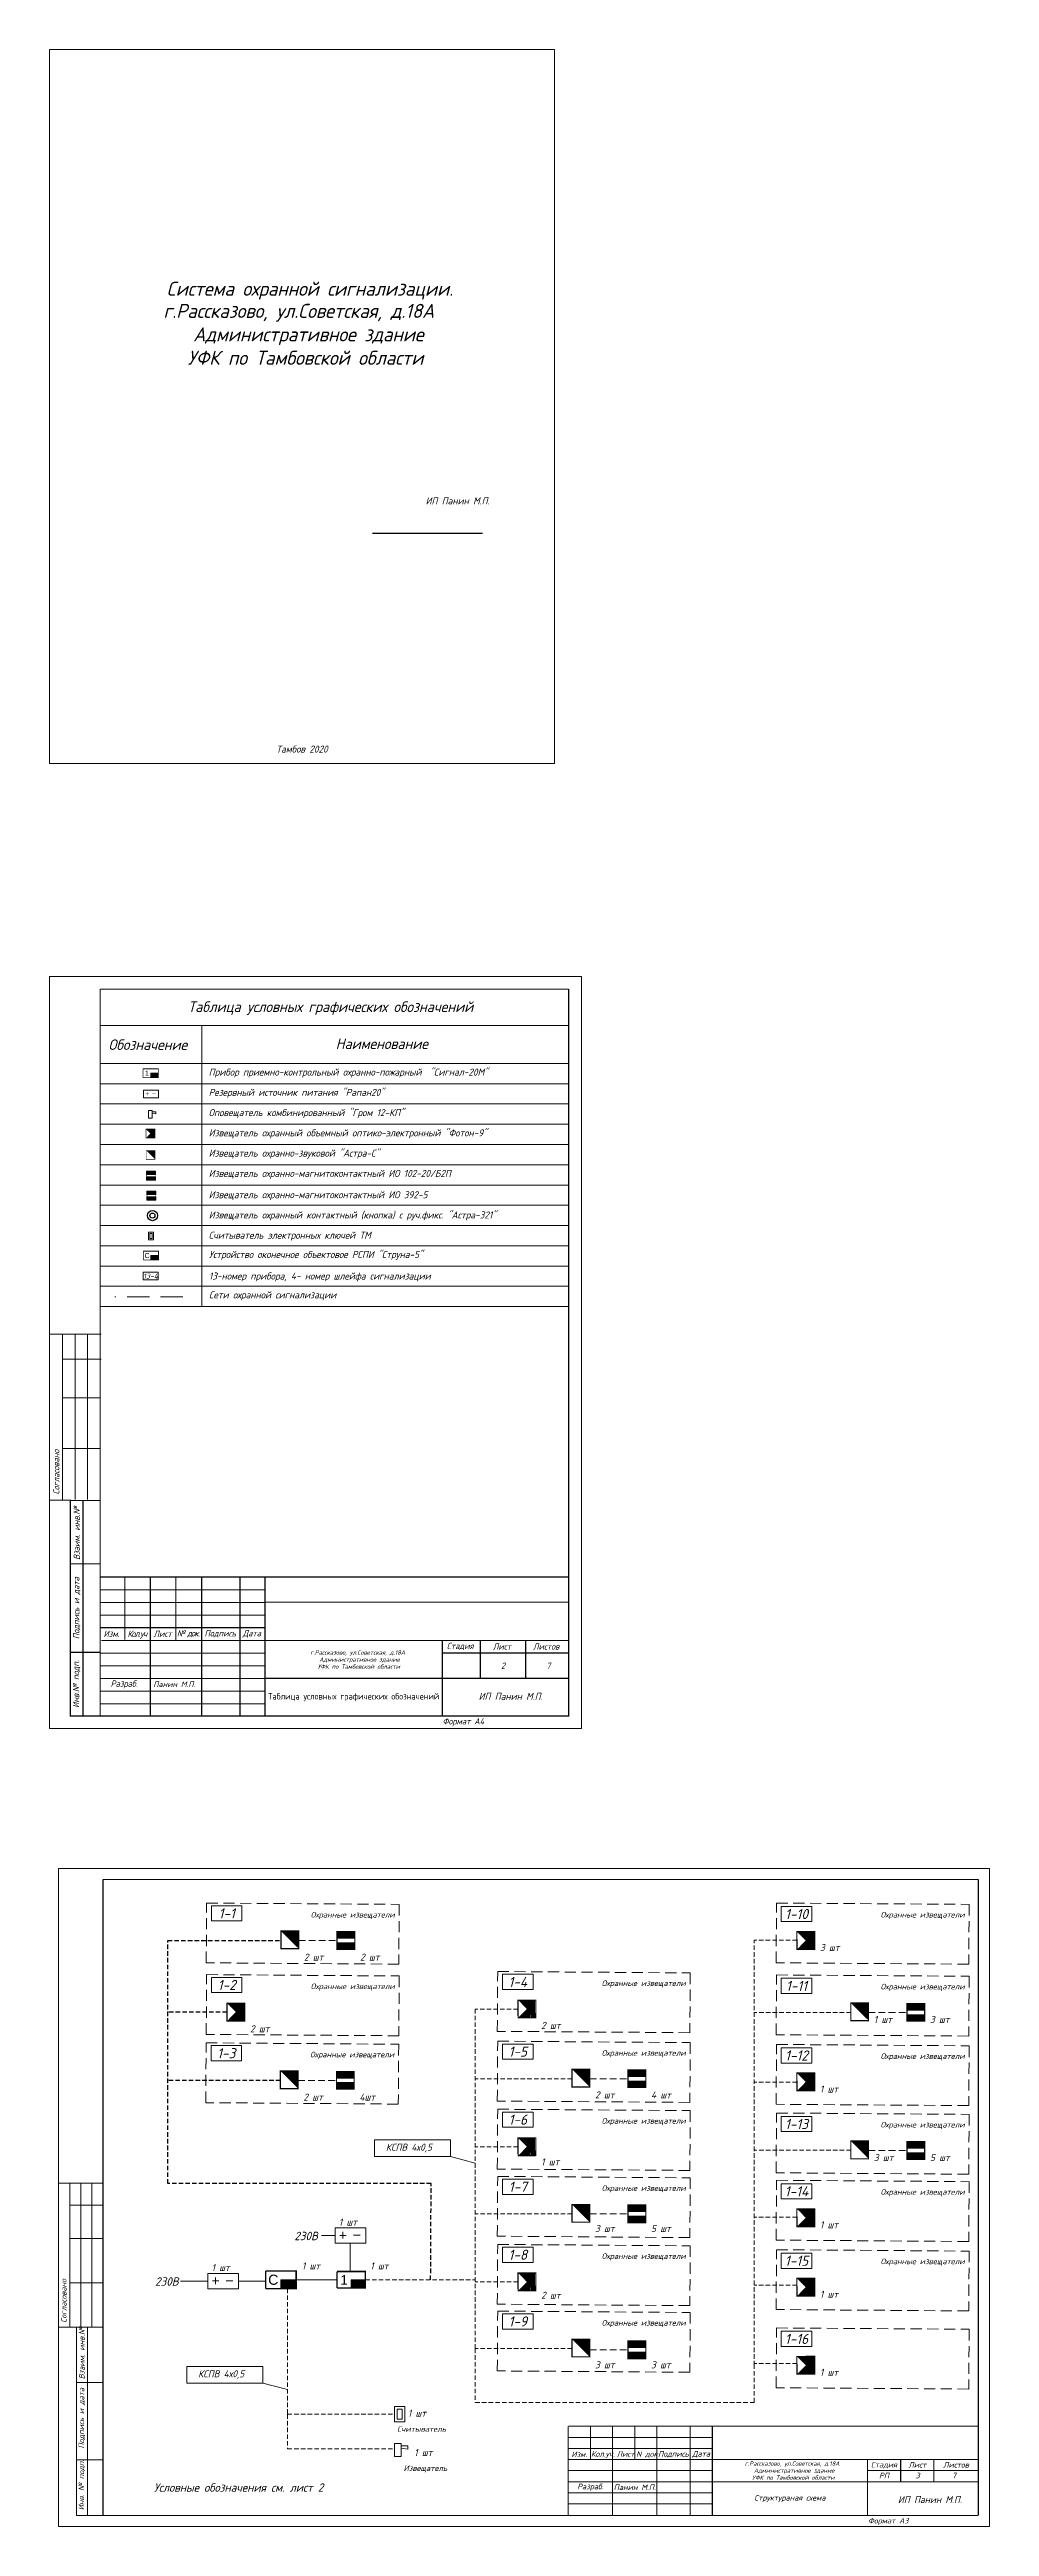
# Model space of a CAD drawing. Header units: inches. Extents: x 859 to 3210, y 393 to 1752.
# Drawn here: x 3073.6 to 3207.2, y 1399.9 to 1752 of the extents above; entities that cross this region are included whole.
import ezdxf

# ---------------------------------------------------------------- set-up
doc = ezdxf.new("R2010")
doc.units = ezdxf.units.IN
doc.header["$MEASUREMENT"] = 0
for name, pattern in [('Caddy_Solid', [0]), ('HIDDEN2', [4.7625, 3.175, -1.5875]), ('НЕВИДИМАЯ', [9.525, 6.35, -3.175])]:
    doc.linetypes.add(name, pattern=pattern)
doc.layers.get('0').transparency = 0.7
doc.layers.add('DESC', color=7, linetype='Continuous')
doc.layers.add('LINK', color=9, linetype='Continuous')
doc.styles.get("Standard").update_dxf_attribs({"font": 'GOST_Common Italic_0.ttf'})

# ---------------------------------------------------------------- blocks, each defined once
blk = doc.blocks.new('Объем')
at = {"const_width": 0.2}
blk.add_lwpolyline([(0, 0), (0, 3), (3, 3), (3, 0)], close=True, dxfattribs=at)
for points in [[(0.21, 2.94), (0.21, 0.09)], [(0.41, 2.94), (0.41, 0.09)], [(0.61, 2.94), (0.61, 0.09)], [(0.8, 2.94), (0.8, 0.09)], [(1.01, 2.94), (1.01, 0.09)], [(1.21, 2.94), (1.21, 0.09)], [(1.39, 1.52), (2.81, 2.97)], [(1.39, 2.94), (1.39, 0.09)], [(1.39, 1.48), (2.82, 0.03)], [(1.56, 2.93), (1.56, 1.76)], [(1.56, 0.09), (1.56, 1.25)], [(1.74, 0.06), (1.74, 1.05)], [(1.76, 2.94), (1.76, 1.94)], [(1.94, 2.95), (1.94, 2.15)], [(1.94, 0.06), (1.94, 0.87)], [(2.13, 2.93), (2.13, 2.33)], [(2.13, 0.05), (2.13, 0.66)], [(2.3, 2.93), (2.3, 2.52)], [(2.31, 0.06), (2.31, 0.48)], [(2.49, 2.94), (2.49, 2.7)], [(2.49, 0.07), (2.49, 0.29)]]:
    blk.add_lwpolyline(points, dxfattribs=at)
blk = doc.blocks.new('Звуковой')
blk.add_lwpolyline([(0.1, 2.9, 0, 4, 0), (1.5, 1.51, 4, 4, 0)], format="xyseb")
at = {"const_width": 0.2}
blk.add_lwpolyline([(0, 0), (0, 3), (3, 3), (3, 0)], close=True, dxfattribs=at)

msp = doc.modelspace()

# ---------------------------------------------------------------- hatches: boundary and pattern name
at = {"layer": 'DESC'}
for points in [[(3088.02, 1606.48), (3088.02, 1605.85), (3089.1, 1605.85), (3089.1, 1606.48)], [(3088.05, 1580.56), (3088.05, 1579.93), (3089.13, 1579.93), (3089.13, 1580.56)]]:
    msp.add_hatch(color=0, dxfattribs=at).paths.add_polyline_path(points)
at = {"layer": 'DESC', "lineweight": 15}
h = msp.add_hatch(color=0, dxfattribs=at)
h.dxf.hatch_style = 1
h.paths.add_polyline_path([(3087.44, 1591.76), (3087.44, 1591.29), (3088.7, 1591.29), (3088.7, 1591.76)])
h.paths.add_polyline_path([(3088.7, 1592.08), (3088.7, 1592.55), (3087.44, 1592.55), (3087.44, 1592.08)])
h = msp.add_hatch(color=0, dxfattribs=at)
h.dxf.hatch_style = 1
h.paths.add_polyline_path([(3087.49, 1588.92), (3087.49, 1588.45), (3088.75, 1588.45), (3088.75, 1588.92)])
h.paths.add_polyline_path([(3088.75, 1589.24), (3088.75, 1589.71), (3087.49, 1589.71), (3087.49, 1589.24)])
h = msp.add_hatch(color=0, dxfattribs=at)
h.dxf.hatch_style = 1
h.paths.add_polyline_path([(3114.51, 1482.87), (3114.51, 1481.94), (3117.03, 1481.94), (3117.03, 1482.87)])
h.paths.add_polyline_path([(3117.03, 1483.52), (3117.03, 1484.45), (3114.51, 1484.45), (3114.51, 1483.52)])
h = msp.add_hatch(color=0, dxfattribs=at)
h.dxf.hatch_style = 1
h.paths.add_polyline_path([(3195.51, 1472.65), (3195.51, 1471.72), (3198.03, 1471.72), (3198.03, 1472.65)])
h.paths.add_polyline_path([(3198.03, 1473.3), (3198.03, 1474.24), (3195.51, 1474.24), (3195.51, 1473.3)])
h = msp.add_hatch(color=0, dxfattribs=at)
h.dxf.hatch_style = 1
h.paths.add_polyline_path([(3155.87, 1463.22), (3155.87, 1462.29), (3158.39, 1462.29), (3158.39, 1463.22)])
h.paths.add_polyline_path([(3158.39, 1463.87), (3158.39, 1464.81), (3155.87, 1464.81), (3155.87, 1463.87)])
h = msp.add_hatch(color=0, dxfattribs=at)
h.dxf.hatch_style = 1
h.paths.add_polyline_path([(3114.43, 1462.99), (3114.43, 1462.05), (3116.95, 1462.05), (3116.95, 1462.99)])
h.paths.add_polyline_path([(3116.95, 1463.64), (3116.95, 1464.57), (3114.43, 1464.57), (3114.43, 1463.64)])
h = msp.add_hatch(color=0, dxfattribs=at)
h.dxf.hatch_style = 1
h.paths.add_polyline_path([(3195.51, 1453.02), (3195.51, 1452.08), (3198.03, 1452.08), (3198.03, 1453.02)])
h.paths.add_polyline_path([(3198.03, 1453.67), (3198.03, 1454.6), (3195.51, 1454.6), (3195.51, 1453.67)])
h = msp.add_hatch(color=0, dxfattribs=at)
h.dxf.hatch_style = 1
h.paths.add_polyline_path([(3155.87, 1444), (3155.87, 1443.07), (3158.39, 1443.07), (3158.39, 1444)])
h.paths.add_polyline_path([(3158.39, 1444.65), (3158.39, 1445.59), (3155.87, 1445.59), (3155.87, 1444.65)])
for points in [[(3106.53, 1434.96), (3106.53, 1433.7), (3108.69, 1433.7), (3108.69, 1434.96)], [(3116.52, 1434.96), (3116.52, 1433.78), (3118.54, 1433.78), (3118.54, 1434.96)]]:
    msp.add_hatch(color=0, dxfattribs=at).paths.add_polyline_path(points)
h = msp.add_hatch(color=0, dxfattribs=at)
h.dxf.hatch_style = 1
h.paths.add_polyline_path([(3155.87, 1424.68), (3155.87, 1423.74), (3158.39, 1423.74), (3158.39, 1424.68)])
h.paths.add_polyline_path([(3158.39, 1425.33), (3158.39, 1426.26), (3155.87, 1426.26), (3155.87, 1425.33)])

# ---------------------------------------------------------------- linework, layer by layer
at = {"layer": 'DESC', "linetype": 'Caddy_Solid', "lineweight": 15}
for p, q in [((3073.64, 1752), (3073.64, 1650.52)), ((3145.4, 1752), (3073.64, 1752)), ((3145.4, 1650.52), (3145.4, 1752)), ((3073.64, 1650.52), (3145.4, 1650.52))]:
    msp.add_line(p, q, dxfattribs=at)
at = {"layer": 'DESC', "lineweight": 15}
for p, q in [((3073.64, 1513.31), (3073.64, 1620.23)), ((3073.64, 1620.23), (3149.24, 1620.23)), ((3149.24, 1620.23), (3149.24, 1513.31)), ((3147.47, 1590.59), (3147.47, 1547.39)), ((3073.72, 1569.37), (3080.97, 1569.37)), ((3075.5, 1569.37), (3075.5, 1545.86)), ((3077.27, 1569.37), (3077.27, 1545.86)), ((3079.05, 1569.37), (3079.05, 1545.86)), ((3075.5, 1565.82), (3080.97, 1565.82)), ((3075.5, 1560.35), (3080.84, 1560.35)), ((3075.5, 1553.11), (3080.84, 1553.11)), ((3076.68, 1545.81), (3073.73, 1545.81)), ((3149.24, 1513.31), (3073.64, 1513.31)), ((3081.24, 1448.72), (3074.94, 1448.72)), ((3076.51, 1448.72), (3076.51, 1428.25)), ((3078.09, 1448.72), (3078.09, 1428.25)), ((3079.66, 1448.72), (3079.66, 1428.25)), ((3081.24, 1445.57), (3076.51, 1445.57)), ((3081.24, 1440.85), (3076.51, 1440.85)), ((3081.24, 1434.55), (3076.51, 1434.55)), ((3081.24, 1428.25), (3074.94, 1428.25)), ((3077.46, 1428.25), (3077.46, 1401.47)), ((3077.46, 1428.25), (3081.24, 1428.25)), ((3079.03, 1428.25), (3079.03, 1401.47)), ((3077.46, 1420.37), (3081.24, 1420.37)), ((3077.46, 1409.35), (3081.24, 1409.35))]:
    msp.add_line(p, q, dxfattribs=at)
at = {"layer": 'DESC', "color": 0, "lineweight": 15}
for p, q in [((3080.87, 1613.27), (3147.47, 1613.27)), ((3095.27, 1613.27), (3095.27, 1573.31)), ((3147.47, 1613.27), (3147.47, 1590.59)), ((3095.27, 1607.87), (3147.47, 1607.87)), ((3147.47, 1607.09), (3147.47, 1606.61)), ((3080.87, 1604.99), (3147.47, 1604.99)), ((3080.87, 1602.11), (3147.47, 1602.11)), ((3080.87, 1599.23), (3147.47, 1599.23)), ((3080.87, 1596.35), (3147.47, 1596.35)), ((3095.27, 1593.47), (3147.47, 1593.47)), ((3080.87, 1590.59), (3147.47, 1590.59)), ((3080.87, 1587.71), (3147.47, 1587.71)), ((3080.87, 1584.83), (3147.47, 1584.83)), ((3080.87, 1581.95), (3147.47, 1581.95)), ((3080.87, 1579.07), (3147.47, 1579.07)), ((3080.87, 1576.19), (3147.47, 1576.19)), ((3080.87, 1573.31), (3147.47, 1573.31)), ((3130.64, 1452.49), (3134.15, 1451.56)), ((3112.31, 1441.25), (3114.26, 1441.25)), ((3116.38, 1436.14), (3116.38, 1440.17)), ((3092.28, 1434.78), (3096.16, 1434.78)), ((3100.48, 1434.78), (3104.37, 1434.78)), ((3108.69, 1434.96), (3114.5, 1434.96)), ((3108.69, 1434.61), (3108.69, 1434.61)), ((3103.96, 1420.28), (3107.47, 1419.36))]:
    msp.add_line(p, q, dxfattribs=at)
at = {"layer": 'DESC', "color": 0, "linetype": 'HIDDEN2', "lineweight": 15}
msp.add_line((3092.61, 1574.68), (3082.91, 1574.68), dxfattribs=at)
at = {"layer": 'DESC', "color": 7, "lineweight": 15}
for p, q in [((3080.87, 1533.05), (3104.27, 1533.05)), ((3080.87, 1531.25), (3104.27, 1531.25)), ((3080.87, 1522.25), (3104.27, 1522.25)), ((3080.87, 1520.45), (3104.27, 1520.45)), ((3080.87, 1518.65), (3104.27, 1518.65)), ((3080.84, 1516.85), (3104.27, 1516.85)), ((3074.94, 1399.9), (3074.94, 1493.45)), ((3074.94, 1493.45), (3207.24, 1493.45)), ((3207.24, 1493.45), (3207.24, 1399.9)), ((3147.37, 1412.56), (3167.84, 1412.56)), ((3150.52, 1414.14), (3150.52, 1409.41)), ((3156.82, 1414.14), (3156.82, 1409.41)), ((3147.37, 1410.99), (3167.84, 1410.99)), ((3147.37, 1407.84), (3167.84, 1407.84)), ((3147.37, 1406.26), (3167.84, 1406.26)), ((3167.84, 1406.26), (3205.64, 1406.26)), ((3147.37, 1404.69), (3167.84, 1404.69)), ((3147.37, 1403.11), (3167.84, 1403.11)), ((3207.24, 1399.9), (3074.94, 1399.9))]:
    msp.add_line(p, q, dxfattribs=at)
at = {"layer": 'DESC', "color": 7, "linetype": 'Continuous', "lineweight": 15}
for p, q in [((3080.93, 1529.46), (3104.3, 1529.46)), ((3080.93, 1524.02), (3104.2, 1524.02))]:
    msp.add_line(p, q, dxfattribs=at)
at = {"layer": 'DESC', "color": 0, "linetype": 'HIDDEN2', "lineweight": 15, "ltscale": 0.3}
for p, q in [((3109.05, 1483.2), (3114.51, 1483.2)), ((3190.05, 1472.98), (3195.51, 1472.98)), ((3108.98, 1463.31), (3114.43, 1463.31)), ((3150.42, 1463.55), (3155.87, 1463.55)), ((3190.05, 1453.34), (3195.51, 1453.34)), ((3150.42, 1444.33), (3155.87, 1444.33)), ((3150.42, 1425), (3155.87, 1425))]:
    msp.add_line(p, q, dxfattribs=at)
at = {"layer": 'DESC', "color": 0, "linetype": 'HIDDEN2', "lineweight": 15, "ltscale": 0.2}
for p, q in [((3173.79, 1422.79), (3173.79, 1483.23)), ((3179.87, 1483.23), (3173.79, 1483.23)), ((3134.15, 1425.18), (3134.15, 1473.45)), ((3140.23, 1473.45), (3134.15, 1473.45)), ((3187.53, 1472.97), (3173.79, 1472.97)), ((3147.9, 1463.55), (3134.15, 1463.55)), ((3179.87, 1463.07), (3173.79, 1463.07)), ((3140.23, 1453.88), (3134.15, 1453.88)), ((3187.53, 1453.4), (3173.79, 1453.4)), ((3147.9, 1444.33), (3134.15, 1444.33)), ((3179.87, 1443.85), (3173.79, 1443.85)), ((3107.47, 1433.7), (3107.47, 1415.85)), ((3118.54, 1434.96), (3134.15, 1434.96)), ((3140.23, 1434.66), (3134.15, 1434.66)), ((3179.87, 1434.18), (3173.79, 1434.18)), ((3147.9, 1425.18), (3134.15, 1425.18)), ((3134.15, 1425.18), (3134.15, 1417.54)), ((3179.87, 1423.08), (3173.79, 1423.08)), ((3173.8, 1417.54), (3173.79, 1422.79)), ((3107.47, 1415.85), (3122.68, 1415.85)), ((3107.47, 1415.85), (3107.47, 1410.92)), ((3134.15, 1417.54), (3173.8, 1417.54)), ((3107.47, 1410.92), (3122.68, 1410.92))]:
    msp.add_line(p, q, dxfattribs=at)
at = {"layer": 'DESC', "lineweight": 15}
msp.add_lwpolyline([(3147.44, 1618.43, 0.18, 0.18, 0), (3147.44, 1515.11, 0.18, 0.18, 0), (3076.61, 1515.11, 0.18, 0.18, 0), (3076.61, 1545.79, 0, 0, 0)], format="xyseb", dxfattribs=at)
for points, const_width in [([(3080.84, 1515.11), (3080.84, 1618.43)], 0.18), ([(3076.53, 1545.74), (3080.93, 1545.74)], 0.18), ([(3078.41, 1515.14), (3078.41, 1545.79)], 0.18), ([(3076.61, 1536.74), (3080.93, 1536.74)], 0.18), ([(3076.61, 1524.14), (3080.93, 1524.14)], 0.18), ([(3077.46, 1401.47), (3081.24, 1401.47)], 0.158)]:
    msp.add_lwpolyline(points, dxfattribs=dict(at, const_width=const_width))
at = {"layer": 'DESC', "color": 0, "lineweight": 15}
for points, const_width in [([(3080.84, 1618.43), (3147.44, 1618.43)], 0.18), ([(3086.94, 1607.11), (3086.94, 1605.85)], 0.108), ([(3086.94, 1607.11), (3089.1, 1607.11), (3089.1, 1605.85), (3086.94, 1605.85)], 0.108), ([(3087.44, 1592.55), (3088.7, 1592.55), (3088.7, 1591.29), (3087.44, 1591.29), (3087.44, 1592.55)], 0.084), ([(3087.49, 1589.71), (3088.75, 1589.71), (3088.75, 1588.45), (3087.49, 1588.45), (3087.49, 1589.71)], 0.084), ([(3086.97, 1581.19), (3086.97, 1579.93)], 0.108), ([(3086.97, 1581.19), (3089.13, 1581.19), (3089.13, 1579.93), (3086.97, 1579.93)], 0.108), ([(3114.51, 1484.45), (3117.03, 1484.45), (3117.03, 1481.94), (3114.51, 1481.94), (3114.51, 1484.45)], 0.168), ([(3195.51, 1474.24), (3198.03, 1474.24), (3198.03, 1471.72), (3195.51, 1471.72), (3195.51, 1474.24)], 0.168), ([(3155.87, 1464.81), (3158.39, 1464.81), (3158.39, 1462.29), (3155.87, 1462.29), (3155.87, 1464.81)], 0.168), ([(3114.43, 1464.57), (3116.95, 1464.57), (3116.95, 1462.05), (3114.43, 1462.05), (3114.43, 1464.57)], 0.168), ([(3195.51, 1454.6), (3198.03, 1454.6), (3198.03, 1452.08), (3195.51, 1452.08), (3195.51, 1454.6)], 0.168), ([(3155.87, 1445.59), (3158.39, 1445.59), (3158.39, 1443.07), (3155.87, 1443.07), (3155.87, 1445.59)], 0.168), ([(3104.37, 1436.22), (3104.37, 1433.7)], 0.216), ([(3104.37, 1436.22), (3108.69, 1436.22), (3108.69, 1433.7), (3104.37, 1433.7)], 0.216), ([(3114.5, 1436.14), (3114.5, 1433.78)], 0.202), ([(3114.5, 1436.14), (3118.54, 1436.14), (3118.54, 1433.78), (3114.5, 1433.78)], 0.202), ([(3155.87, 1426.26), (3158.39, 1426.26), (3158.39, 1423.74), (3155.87, 1423.74), (3155.87, 1426.26)], 0.168)]:
    msp.add_lwpolyline(points, dxfattribs=dict(at, const_width=const_width))
for points in [[(3095.27, 1607.87), (3080.84, 1607.87)], [(3089.1, 1606.48), (3088.02, 1606.48)], [(3088.02, 1606.48), (3088.02, 1605.85)], [(3088.02, 1605.85), (3088.02, 1605.85)], [(3087.69, 1601.19), (3087.69, 1600.11), (3088.23, 1600.11), (3088.23, 1601.19), (3087.69, 1601.19)], [(3088.23, 1600.98), (3088.77, 1600.98)], [(3088.23, 1600.98), (3088.23, 1600.8), (3088.77, 1600.71)], [(3088.77, 1600.98), (3088.77, 1600.71)], [(3095.27, 1593.47), (3080.84, 1593.47)], [(3087.7, 1583.88), (3088.42, 1583.88), (3088.42, 1582.8), (3087.7, 1582.8), (3087.7, 1583.88)], [(3087.88, 1583.7), (3088.24, 1583.7), (3088.24, 1582.98), (3087.88, 1582.98), (3087.88, 1583.7)], [(3088.05, 1582.81), (3088.05, 1582.81)], [(3086.93, 1578.18), (3089.09, 1578.18), (3089.09, 1577.1), (3086.93, 1577.1), (3086.93, 1578.18)], [(3089.13, 1580.56), (3088.05, 1580.56)], [(3088.05, 1580.56), (3088.05, 1579.93)], [(3088.05, 1579.93), (3088.05, 1579.93)], [(3096.67, 1488.13), (3100.99, 1488.13), (3100.99, 1485.97), (3096.67, 1485.97), (3096.67, 1488.13)], [(3177.65, 1488.04), (3181.97, 1488.04), (3181.97, 1485.88), (3177.65, 1485.88), (3177.65, 1488.04)], [(3096.67, 1477.95), (3100.99, 1477.95), (3100.99, 1475.79), (3096.67, 1475.79), (3096.67, 1477.95)], [(3138.04, 1478.39), (3142.36, 1478.39), (3142.36, 1476.23), (3138.04, 1476.23), (3138.04, 1478.39)], [(3177.65, 1477.82), (3181.97, 1477.82), (3181.97, 1475.66), (3177.65, 1475.66), (3177.65, 1477.82)], [(3138.04, 1468.48), (3142.36, 1468.48), (3142.36, 1466.32), (3138.04, 1466.32), (3138.04, 1468.48)], [(3096.6, 1468.25), (3100.92, 1468.25), (3100.92, 1466.09), (3096.6, 1466.09), (3096.6, 1468.25)], [(3177.65, 1467.93), (3181.97, 1467.93), (3181.97, 1465.77), (3177.65, 1465.77), (3177.65, 1467.93)], [(3138.04, 1458.81), (3142.36, 1458.81), (3142.36, 1456.65), (3138.04, 1456.65), (3138.04, 1458.81)], [(3177.65, 1458.18), (3181.97, 1458.18), (3181.97, 1456.02), (3177.65, 1456.02), (3177.65, 1458.18)], [(3138.04, 1449.27), (3142.36, 1449.27), (3142.36, 1447.11), (3138.04, 1447.11), (3138.04, 1449.27)], [(3177.65, 1448.62), (3181.97, 1448.62), (3181.97, 1446.46), (3177.65, 1446.46), (3177.65, 1448.62)], [(3138.04, 1439.6), (3142.36, 1439.6), (3142.36, 1437.44), (3138.04, 1437.44), (3138.04, 1439.6)], [(3177.65, 1438.75), (3181.97, 1438.75), (3181.97, 1436.59), (3177.65, 1436.59), (3177.65, 1438.75)], [(3108.69, 1434.96), (3106.53, 1434.96)], [(3106.53, 1434.96), (3106.53, 1433.7)], [(3106.53, 1433.7), (3106.53, 1433.7)], [(3118.54, 1434.96), (3116.52, 1434.96)], [(3116.52, 1434.96), (3116.52, 1433.78)], [(3116.52, 1433.78), (3116.52, 1433.78)], [(3138.04, 1430.12), (3142.36, 1430.12), (3142.36, 1427.96), (3138.04, 1427.96), (3138.04, 1430.12)], [(3177.65, 1427.64), (3181.97, 1427.64), (3181.97, 1425.48), (3177.65, 1425.48), (3177.65, 1427.64)], [(3122.68, 1416.93), (3124.12, 1416.93), (3124.12, 1414.77), (3122.68, 1414.77), (3122.68, 1416.93)], [(3123.05, 1416.57), (3123.77, 1416.57), (3123.77, 1415.13), (3123.05, 1415.13), (3123.05, 1416.57)], [(3122.68, 1411.71), (3122.68, 1409.84), (3123.62, 1409.84), (3123.62, 1411.71), (3122.68, 1411.71)], [(3123.62, 1411.35), (3124.55, 1411.35)], [(3123.62, 1411.35), (3123.62, 1411.04), (3124.55, 1410.88)], [(3124.55, 1411.35), (3124.55, 1410.88)]]:
    msp.add_lwpolyline(points, dxfattribs=at)
for points in [[(3086.98, 1603), (3089.14, 1603), (3089.14, 1604.08), (3086.98, 1604.08)], [(3087.44, 1592.55), (3088.7, 1592.55), (3088.7, 1592.08), (3087.44, 1592.08)], [(3088.7, 1591.29), (3087.44, 1591.29), (3087.44, 1591.76), (3088.7, 1591.76)], [(3087.49, 1589.71), (3088.75, 1589.71), (3088.75, 1589.24), (3087.49, 1589.24)], [(3088.75, 1588.45), (3087.49, 1588.45), (3087.49, 1588.92), (3088.75, 1588.92)], [(3114.51, 1484.45), (3117.03, 1484.45), (3117.03, 1483.52), (3114.51, 1483.52)], [(3117.03, 1481.94), (3114.51, 1481.94), (3114.51, 1482.87), (3117.03, 1482.87)], [(3195.51, 1474.24), (3198.03, 1474.24), (3198.03, 1473.3), (3195.51, 1473.3)], [(3198.03, 1471.72), (3195.51, 1471.72), (3195.51, 1472.65), (3198.03, 1472.65)], [(3155.87, 1464.81), (3158.39, 1464.81), (3158.39, 1463.87), (3155.87, 1463.87)], [(3114.43, 1464.57), (3116.95, 1464.57), (3116.95, 1463.64), (3114.43, 1463.64)], [(3116.95, 1462.05), (3114.43, 1462.05), (3114.43, 1462.99), (3116.95, 1462.99)], [(3158.39, 1462.29), (3155.87, 1462.29), (3155.87, 1463.22), (3158.39, 1463.22)], [(3119.84, 1454.85), (3130.64, 1454.85), (3130.64, 1452.49), (3119.84, 1452.49)], [(3195.51, 1454.6), (3198.03, 1454.6), (3198.03, 1453.67), (3195.51, 1453.67)], [(3198.03, 1452.08), (3195.51, 1452.08), (3195.51, 1453.02), (3198.03, 1453.02)], [(3155.87, 1445.59), (3158.39, 1445.59), (3158.39, 1444.65), (3155.87, 1444.65)], [(3158.39, 1443.07), (3155.87, 1443.07), (3155.87, 1444), (3158.39, 1444)], [(3114.26, 1440.17), (3118.58, 1440.17), (3118.58, 1442.33), (3114.26, 1442.33)], [(3096.16, 1433.7), (3100.48, 1433.7), (3100.48, 1435.86), (3096.16, 1435.86)], [(3155.87, 1426.26), (3158.39, 1426.26), (3158.39, 1425.33), (3155.87, 1425.33)], [(3093.16, 1422.65), (3103.96, 1422.65), (3103.96, 1420.28), (3093.16, 1420.28)], [(3158.39, 1423.74), (3155.87, 1423.74), (3155.87, 1424.68), (3158.39, 1424.68)]]:
    msp.add_lwpolyline(points, close=True, dxfattribs=at)
at = {"layer": 'DESC', "color": 0, "linetype": 'НЕВИДИМАЯ', "lineweight": 15}
for points, const_width in [([(3087.28, 1603.56), (3087.77, 1603.56)], 0.072), ([(3087.52, 1603.81), (3087.52, 1603.32)], 0.072), ([(3088.26, 1603.56), (3088.75, 1603.56)], 0.072), ([(3114.87, 1441.28), (3115.84, 1441.28)], 0.144), ([(3115.34, 1441.78), (3115.34, 1440.81)], 0.144), ([(3116.82, 1441.29), (3117.8, 1441.29)], 0.144), ([(3096.77, 1434.81), (3097.75, 1434.81)], 0.144), ([(3097.25, 1435.31), (3097.25, 1434.34)], 0.144), ([(3098.73, 1434.81), (3099.7, 1434.81)], 0.144)]:
    msp.add_lwpolyline(points, dxfattribs=dict(at, const_width=const_width))
at = {"layer": 'DESC', "color": 7, "lineweight": 15}
for points, const_width in [([(3080.87, 1534.85), (3147.44, 1534.85)], 0.18), ([(3087.96, 1534.85), (3087.96, 1515.05)], 0.18), ([(3095.27, 1534.85), (3095.27, 1515.05)], 0.18), ([(3100.7, 1534.81), (3100.7, 1515.11)], 0.18), ([(3104.27, 1534.85), (3104.27, 1515.05)], 0.18), ([(3104.28, 1531.29), (3147.44, 1531.29)], 0.18), ([(3080.87, 1527.65), (3104.27, 1527.65)], 0.18), ([(3129.47, 1525.82), (3129.47, 1515.11)], 0.18), ([(3134.87, 1525.82), (3134.87, 1520.45)], 0.18), ([(3104.27, 1524.05), (3104.27, 1524.05)], 0.072), ([(3129.47, 1524.05), (3147.44, 1524.05)], 0.18), ([(3104.27, 1520.45), (3147.44, 1520.45)], 0.18), ([(3081.24, 1491.88), (3081.24, 1401.47), (3205.66, 1401.47)], 0.158), ([(3205.66, 1491.88), (3081.24, 1491.88)], 0.158), ([(3205.66, 1401.47), (3205.66, 1491.88)], 0.158), ([(3147.37, 1414.14), (3147.37, 1401.54)], 0.158), ([(3147.37, 1414.14), (3205.64, 1414.14)], 0.158), ([(3153.67, 1414.14), (3153.67, 1401.47)], 0.158), ([(3159.97, 1414.14), (3159.97, 1401.54)], 0.158), ([(3164.69, 1414.14), (3164.69, 1401.54)], 0.158), ([(3167.84, 1414.14), (3167.84, 1401.54)], 0.158), ([(3147.37, 1409.41), (3205.64, 1409.41)], 0.158), ([(3189.89, 1401.47), (3189.89, 1409.41)], 0.158), ([(3194.62, 1406.26), (3194.62, 1409.41)], 0.158), ([(3199.34, 1406.26), (3199.34, 1409.41)], 0.158), ([(3189.89, 1407.84), (3205.64, 1407.84)], 0.158)]:
    msp.add_lwpolyline(points, dxfattribs=dict(at, const_width=const_width))
at = {"layer": 'DESC', "color": 7, "linetype": 'Continuous', "lineweight": 15, "const_width": 0.18}
for points in [[(3084.35, 1525.95), (3084.35, 1534.85)], [(3091.59, 1525.84), (3091.59, 1534.85)], [(3081, 1525.84), (3147.44, 1525.84)]]:
    msp.add_lwpolyline(points, dxfattribs=at)
at = {"layer": 'DESC', "linetype": 'Continuous', "lineweight": 15, "const_width": 0.18}
msp.add_lwpolyline([(3141.32, 1525.84), (3141.32, 1520.45)], dxfattribs=at)
at = {"layer": 'DESC', "color": 0, "linetype": 'HIDDEN2', "lineweight": 15, "ltscale": 0.5}
for points in [[(3095.97, 1488.52), (3123.34, 1488.33), (3123.29, 1479.83), (3095.92, 1480.02)], [(3176.97, 1488.52), (3204.35, 1488.33), (3204.29, 1479.83), (3176.92, 1480.02)], [(3095.97, 1478.34), (3123.34, 1478.15), (3123.29, 1469.65), (3095.92, 1469.84)], [(3137.34, 1478.78), (3164.71, 1478.59), (3164.65, 1470.09), (3137.28, 1470.28)], [(3176.97, 1478.3), (3204.35, 1478.11), (3204.29, 1469.61), (3176.92, 1469.8)], [(3095.9, 1468.64), (3123.27, 1468.45), (3123.21, 1459.94), (3095.84, 1460.14)], [(3137.34, 1468.88), (3164.71, 1468.68), (3164.65, 1460.18), (3137.28, 1460.37)], [(3176.97, 1468.42), (3204.35, 1468.22), (3204.29, 1459.72), (3176.92, 1459.91)], [(3137.34, 1459.21), (3164.71, 1459.01), (3164.65, 1450.51), (3137.28, 1450.7)], [(3176.97, 1458.67), (3204.35, 1458.48), (3204.29, 1449.97), (3176.92, 1450.17)], [(3137.34, 1449.66), (3164.71, 1449.46), (3164.65, 1440.96), (3137.28, 1441.16)], [(3176.97, 1449.11), (3204.35, 1448.91), (3204.29, 1440.41), (3176.92, 1440.6)], [(3137.34, 1439.99), (3164.71, 1439.79), (3164.65, 1431.29), (3137.28, 1431.49)], [(3176.97, 1439.24), (3204.35, 1439.04), (3204.29, 1430.54), (3176.92, 1430.73)], [(3137.34, 1430.51), (3164.71, 1430.32), (3164.65, 1421.82), (3137.28, 1422.01)], [(3176.97, 1428.12), (3204.35, 1427.93), (3204.29, 1419.43), (3176.92, 1419.62)]]:
    msp.add_lwpolyline(points, close=True, dxfattribs=at)
at = {"layer": 'DESC', "color": 0, "linetype": 'Continuous'}
for radius in [0.72, 0.36]:
    msp.add_circle((3088.27, 1586.24), radius, dxfattribs=at)
at = {"layer": 'LINK', "color": 0}
msp.add_line((3119.53, 1683.23), (3135.2, 1683.23), dxfattribs=at)
at = {"layer": 'LINK', "color": 0, "linetype": 'HIDDEN2', "ltscale": 0.2}
for p, q in [((3090.45, 1448.64), (3090.45, 1483.19)), ((3090.45, 1483.19), (3106.53, 1483.19)), ((3098.87, 1473.01), (3090.45, 1473.01)), ((3106.46, 1463.31), (3090.45, 1463.31)), ((3127.88, 1448.64), (3090.45, 1448.64)), ((3127.81, 1434.96), (3127.88, 1448.64))]:
    msp.add_line(p, q, dxfattribs=at)

# ---------------------------------------------------------------- block references
at = {"layer": 'DESC', "color": 0}
for name, p, xscale, yscale, zscale, rotation in [('Объем', (3088.62, 1597.28), -0.4199760000000506, 0.4199760000000061, 0.4199760000000001, 0.05815664228504325), ('Звуковой', (3087.38, 1595.5), 0.4199975999999516, 0.4199975999999516, 0.4199975999999516, 270)]:
    msp.add_blockref(name, p, dxfattribs=dict(at, xscale=xscale, yscale=yscale, zscale=zscale, rotation=rotation))
at = {"layer": 'DESC', "color": 0, "lineweight": 15}
for name, p, xscale, yscale, zscale, rotation in [('Звуковой', (3106.53, 1484.54), 0.8399951999999031, 0.8399951999999031, 0.8399951999999031, 270), ('Объем', (3182.39, 1481.93), -0.8399520000000992, 0.8399520000000122, 0.8399520000000001, 0.05815664228504325), ('Звуковой', (3187.53, 1474.32), 0.8399951999999031, 0.8399951999999031, 0.8399951999999031, 270), ('Объем', (3101.39, 1471.76), -0.8399520000000992, 0.8399520000000122, 0.8399520000000001, 0.05815664228504325), ('Объем', (3142.76, 1472.2), -0.8399520000000992, 0.8399520000000122, 0.8399520000000001, 0.05815664228504325), ('Звуковой', (3106.46, 1464.65), 0.8399951999999031, 0.8399951999999031, 0.8399951999999031, 270), ('Звуковой', (3147.9, 1464.89), 0.8399951999999031, 0.8399951999999031, 0.8399951999999031, 270), ('Объем', (3182.39, 1461.83), -0.8399520000000991, 0.8399520000000122, 0.8399520000000001, 0.05815664228504325), ('Объем', (3142.76, 1452.62), -0.8399520000000992, 0.8399520000000122, 0.8399520000000001, 0.05815664228504325), ('Звуковой', (3187.53, 1454.68), 0.8399951999999031, 0.8399951999999031, 0.8399951999999031, 270), ('Звуковой', (3147.9, 1445.67), 0.8399951999999031, 0.8399951999999031, 0.8399951999999031, 270), ('Объем', (3182.39, 1442.52), -0.8399520000000991, 0.8399520000000122, 0.8399520000000001, 0.05815664228504325), ('Объем', (3142.76, 1433.4), -0.8399520000000992, 0.8399520000000122, 0.8399520000000001, 0.05815664228504325), ('Объем', (3182.39, 1432.65), -0.8399520000000991, 0.8399520000000122, 0.8399520000000001, 0.05815664228504325), ('Звуковой', (3147.9, 1426.53), 0.8399951999999031, 0.8399951999999031, 0.8399951999999031, 270), ('Объем', (3182.39, 1421.55), -0.839952000000099, 0.8399520000000122, 0.8399520000000001, 0.05815664228504325)]:
    msp.add_blockref(name, p, dxfattribs=dict(at, xscale=xscale, yscale=yscale, zscale=zscale, rotation=rotation))

# ---------------------------------------------------------------- texts
at = {"layer": 'DESC', "color": 7, "lineweight": 15}
for s, p in [('Кол.уч.', (3150.61, 1409.82)), ('Лист', (3154.26, 1409.81)), ('N док.', (3157.03, 1409.8)), ('РП', (3191.54, 1406.75)), ('3', (3196.74, 1406.75)), ('7', (3201.92, 1406.75))]:
    msp.add_text(s, height=0.787, dxfattribs=at).set_placement(p)
at = {"layer": 'DESC', "color": 0, "lineweight": 15, "attachment_point": 1}
for s, width, heights, insert, char_height in [('Система охранной сигнализации.', 59.1919, [0], (3090.29, 1719), 2), ('\\pi8.38912;г.Рассказово, ул.Советская, д.18А\\P\\pi12.62548;Административное здание \\P\\pi11.84291;УФК по Тамбовской области', 59.1919, [0], (3081.44, 1715.85), 2), ('\\pi4.80835;ИП Панин М.П.', 17.9743, [1.74], (3122.29, 1688.34), 1), ('Тамбов 2020', 59.1919, [0], (3105.87, 1653.06), 1), ('\\pi23.23389;г.Рассказово, ул.Советская, д.18А\\P\\pi24.5048;Административное здание \\P\\pi24.27003;УФК по Тамбовской области', 59.1919, [0], (3087.48, 1524.43), 0.6), ('\\pi4.80835;ИП Панин М.П.', 17.9743, [1.74], (3129.83, 1518.4), 1), ('\\pt2.4;Охранные извещатели', 15.8242, [1.22], (3110.76, 1487.26), 0.8), ('\\pt2.4;Охранные извещатели', 15.8242, [1.22], (3191.76, 1487.26), 0.8), ('3 шт ', 6.4521, [0], (3183.14, 1482.69), 1), ('2 шт ', 6.4521, [0], (3109.8, 1481.32), 1), ('2 шт ', 6.4521, [0], (3117.78, 1481.32), 1), ('\\pt2.4;Охранные извещатели', 15.8242, [1.22], (3110.76, 1477.08), 0.8), ('\\pt2.4;Охранные извещатели', 15.8242, [1.22], (3152.12, 1477.52), 0.8), ('\\pt2.4;Охранные извещатели', 15.8242, [1.22], (3191.76, 1477.04), 0.8), ('1 шт ', 6.4521, [0], (3190.8, 1472.47), 1), ('3 шт ', 6.4521, [0], (3198.78, 1472.47), 1), ('2 шт ', 6.4521, [0], (3102.14, 1471.14), 1), ('2 шт ', 6.4521, [0], (3143.51, 1471.62), 1), ('\\pt2.4;Охранные извещатели', 15.8242, [1.22], (3110.68, 1467.38), 0.8), ('\\pt2.4;Охранные извещатели', 15.8242, [1.22], (3152.12, 1467.61), 0.8), ('\\pt2.4;Охранные извещатели', 15.8242, [1.22], (3191.76, 1467.16), 0.8), ('2 шт ', 6.4521, [0], (3109.73, 1461.43), 1), ('4шт ', 6.4521, [0], (3117.7, 1461.43), 1), ('2 шт ', 6.4521, [0], (3151.17, 1461.74), 1), ('4 шт ', 6.4521, [0], (3159.14, 1461.74), 1), ('1 шт ', 6.4521, [0], (3183.14, 1462.58), 1), ('\\pt2.4;Охранные извещатели', 15.8242, [1.22], (3152.12, 1457.95), 0.8), ('КСПВ 4х0,5 ', 9.1713, [1.06], (3121.45, 1454.31), 1), ('\\pt2.4;Охранные извещатели', 15.8242, [1.22], (3191.76, 1457.41), 0.8), ('1 шт ', 6.4521, [0], (3143.51, 1452.22), 1), ('3 шт ', 6.4521, [0], (3190.8, 1452.83), 1), ('5 шт ', 6.4521, [0], (3198.78, 1452.83), 1), ('\\pt2.4;Охранные извещатели', 15.8242, [1.22], (3152.12, 1448.4), 0.8), ('\\pt2.4;Охранные извещатели', 15.8242, [1.22], (3191.76, 1447.85), 0.8), ('1 шт ', 6.4521, [0], (3114.76, 1443.66), 1), ('230В', 0.7525, [0], (3108.44, 1441.79), 1.2), ('3 шт ', 6.4521, [0], (3151.17, 1442.75), 1), ('5 шт ', 6.4521, [0], (3159.14, 1442.75), 1), ('1 шт ', 6.4521, [0], (3183.14, 1443.27), 1), ('1 шт ', 6.4521, [0], (3096.67, 1437.19), 1), ('1 шт ', 6.4521, [0], (3109.51, 1437.43), 1), ('1 шт ', 6.4521, [0], (3119.23, 1437.43), 1), ('\\pt2.4;Охранные извещатели', 15.8242, [1.22], (3152.12, 1438.73), 0.8), ('\\pt2.4;Охранные извещатели', 15.8242, [1.22], (3191.76, 1437.98), 0.8), ('230В', 0.7525, [0], (3088.65, 1435.32), 1.2), ('2 шт ', 6.4521, [0], (3143.51, 1433.26), 1), ('1 шт ', 6.4521, [0], (3183.14, 1433.4), 1), ('\\pt2.4;Охранные извещатели', 15.8242, [1.22], (3152.12, 1429.25), 0.8), ('3 шт ', 6.4521, [0], (3151.17, 1423.38), 1), ('3 шт ', 6.4521, [0], (3159.14, 1423.38), 1), ('КСПВ 4х0,5 ', 9.1713, [1.06], (3094.77, 1422.1), 1), ('1 шт ', 6.4521, [0], (3183.14, 1422.31), 1), ('1 шт ', 6.4521, [0], (3124.57, 1416.49), 1), ('Считыватель', 15.8242, [1.22], (3123.05, 1414.15), 0.8), ('Извещатель', 15.8242, [1.22], (3123.96, 1408.58), 0.8), ('1 шт ', 6.4521, [0], (3125.48, 1410.92), 1), ('\\pi23.23389;г.Рассказово, ул.Советская, д.18А\\P\\pi24.5048;Административное здание \\P\\pi24.27003;УФК по Тамбовской области', 59.1919, [0], (3149.24, 1409.14), 0.6), ('Условные обозначения см. лист 2', 37.2731, [2.89], (3088.49, 1406.03), 1.2)]:
    msp.add_mtext_dynamic_manual_height_columns(s, width=width, gutter_width=1, heights=heights, dxfattribs=dict(at, insert=insert, char_height=char_height))
at = {"layer": 'DESC', "color": 0, "attachment_point": 1}
for s, width, heights, insert, char_height in [('Таблица условных графических обозначений', 45.6025, [0.959], (3093.33, 1616.68), 1.5), ('Обозначение', 14.4, [0], (3082.02, 1611.29), 1.5), ('Наименование', 14.4, [0], (3114.31, 1611.42), 1.5), ('Прибор приемно-контрольный охранно-пожарный  "Сигнал-20М"', 49.91, [0], (3096.27, 1607.14), 1), ('Резервный источник питания "Рапан20"', 49.91, [0], (3096.27, 1604.26), 1), ('Оповещатель комбинированный "Гром 12-КП"', 49.91, [0], (3096.27, 1601.38), 1), ('Извещатель охранный объемный оптико-электронный "Фотон-9"', 49.91, [0], (3096.27, 1598.5), 1), ('Извещатель охранно-звуковой "Астра-С"', 49.91, [0], (3096.27, 1595.62), 1), ('Извещатель охранно-магнитоконтактный ИО 102-20/Б2П', 49.91, [0], (3096.27, 1592.74), 1), ('Извещатель охранно-магнитоконтактный ИО 392-5', 49.91, [0], (3096.27, 1589.71), 1), ('Извещатель охранный контактный (кнопка) с руч.фикс. "Астра-321"', 49.91, [0], (3096.27, 1586.83), 1), ('Устройство оконечное объектовое РСПИ "Струна-5"', 49.91, [0], (3096.3, 1581.22), 1), ('Считыватель электронных ключей ТМ', 49.91, [0], (3096.27, 1583.95), 1), ('13-номер прибора, 4- номер шлейфа сигнализации', 49.91, [0], (3096.3, 1578.15), 1), ('Сети охранной сигнализации', 49.91, [0], (3096.31, 1575.47), 1)]:
    msp.add_mtext_dynamic_manual_height_columns(s, width=width, gutter_width=1, heights=heights, dxfattribs=dict(at, insert=insert, char_height=char_height))
at = {"layer": 'DESC', "color": 0, "attachment_point": 5}
for s, insert, char_height, width in [('{\\fArial|b0|i0|c204|p34;1}', (3087.48, 1606.48), 0.72, 1.08), ('{\\fArial|b0|i0|c204|p34;C}', (3087.51, 1580.56), 0.72, 1.08), ('13-4', (3088.01, 1577.64), 0.72, 2.16), ('Изм.', (3082.45, 1526.79), 0.9, 3.4805), ('{\\T0.85;Кол.уч}', (3086.09, 1526.68), 0.9, 3.6119), ('Лист', (3089.71, 1526.79), 0.9, 3.6273), ('{\\T0.85;№ док.}', (3093.36, 1526.79), 0.9, 3.6803), ('Подпись', (3097.9, 1526.79), 0.9, 5.4), ('Дата', (3102.4, 1526.79), 0.9, 3.6), ('Стадия', (3132.01, 1524.99), 0.9, 5.4), ('Лист', (3137.95, 1524.99), 0.9, 6.48), ('Листов', (3144.23, 1524.99), 0.9, 6.0943), ('2', (3138.1, 1522.25), 0.9, 6.4543), ('7', (3144.55, 1522.25), 0.9, 6.4543), ('Разраб.', (3084.25, 1519.59), 0.9, 7.0924)]:
    msp.add_mtext(s, dxfattribs=dict(at, insert=insert, char_height=char_height, width=width))
at = {"layer": 'DESC', "char_height": 0.9, "rotation": 90}
for s, insert, width, attachment_point in [('Cогласовано', (3074.15, 1546.58), 10.814, 1), (' Взаим. инв.№', (3077.51, 1536.74), 16.5013, 4), ('Подпись и дата', (3077.51, 1530.44), 12.6, 5), ('Инв.№ подп.', (3077.48, 1519.64), 9, 5)]:
    msp.add_mtext(s, dxfattribs=dict(at, insert=insert, width=width, attachment_point=attachment_point))
at = {"layer": 'DESC', "lineweight": 15, "attachment_point": 5}
for s, insert, char_height, width in [('Панин М.П.', (3091.38, 1519.62), 0.787, 6.3), ('Изм.', (3148.93, 1410.15), 0.787, 3.15), ('Подпись', (3162.32, 1410.15), 0.787, 4.725), ('Дата', (3166.26, 1410.15), 0.787, 3.15), ('Разраб.', (3150.52, 1405.47), 0.787, 6.3), ('Панин М.П.', (3156.82, 1405.47), 0.787, 6.3), ('Структураная схема', (3178.87, 1403.87), 0.7875, 22.05)]:
    msp.add_mtext(s, dxfattribs=dict(at, insert=insert, char_height=char_height, width=width))
at = {"layer": 'DESC', "char_height": 0.9}
for s, insert, width, attachment_point in [('{\\fGOST Common|b0|i0|c204|p34;Таблица условных графических обозначений}', (3116.87, 1517.78), 25.2, 5), ('Формат А4', (3129.5, 1514.23), 9.0683, 4)]:
    msp.add_mtext(s, dxfattribs=dict(at, insert=insert, width=width, attachment_point=attachment_point))
at = {"layer": 'DESC', "color": 0, "lineweight": 15, "attachment_point": 5}
for s, insert, char_height, width in [('1-1', (3098.83, 1487.05), 1.44, 4.32), ('1-10', (3179.81, 1486.96), 1.44, 4.32), ('1-2', (3098.83, 1476.87), 1.44, 4.32), ('1-4', (3140.2, 1477.31), 1.44, 4.32), ('1-11', (3179.81, 1476.74), 1.44, 4.32), ('1-3', (3098.76, 1467.17), 1.44, 4.32), ('1-5', (3140.2, 1467.4), 1.44, 4.32), ('1-12', (3179.81, 1466.85), 1.44, 4.32), ('1-6', (3140.2, 1457.73), 1.44, 4.32), ('1-13', (3179.81, 1457.1), 1.44, 4.32), ('1-7', (3140.2, 1448.19), 1.44, 4.32), ('1-14', (3179.81, 1447.54), 1.44, 4.32), ('1-8', (3140.2, 1438.52), 1.44, 4.32), ('1-15', (3179.81, 1437.67), 1.44, 4.32), ('{\\fArial|b0|i0|c204|p34;C}', (3105.45, 1434.96), 1.44, 2.16), ('{\\fArial|b0|i0|c204|p34;1}', (3115.51, 1434.96), 1.347, 2.0205), ('1-9', (3140.2, 1429.04), 1.44, 4.32), ('1-16', (3179.81, 1426.56), 1.44, 4.32), ('Стадия', (3192.25, 1408.62), 0.787, 4.725), ('Лист', (3196.98, 1408.66), 0.787, 5.67), ('Листов', (3202.48, 1408.66), 0.787, 5.3325)]:
    msp.add_mtext(s, dxfattribs=dict(at, insert=insert, char_height=char_height, width=width))
at = {"layer": 'DESC', "lineweight": 15, "char_height": 0.7875, "attachment_point": 1, "rotation": 90}
for s, insert, width in [('Cогласовано', (3075.27, 1428.83), 9.4622), ('Взаим. инв.№', (3077.84, 1420.82), 14.4387), ('Подпись и дата', (3077.78, 1410.97), 11.3549), ('Инв. № подп.', (3077.77, 1402.2), 13.2391)]:
    msp.add_mtext(s, dxfattribs=dict(at, insert=insert, width=width))
at = {"layer": 'DESC', "lineweight": 15, "insert": (3189.42, 1404.21), "char_height": 1, "attachment_point": 1}
msp.add_mtext_dynamic_manual_height_columns('\\pi4.80835;ИП Панин М.П.', width=17.9743, gutter_width=1, heights=[1.74], dxfattribs=at)
at = {"layer": 'DESC', "linetype": 'НЕВИДИМАЯ', "lineweight": 15, "insert": (3189.99, 1401.11), "char_height": 0.787, "width": 9.1777, "attachment_point": 1}
msp.add_mtext('Формат А3', dxfattribs=at)

doc.saveas('drawing.dxf')
